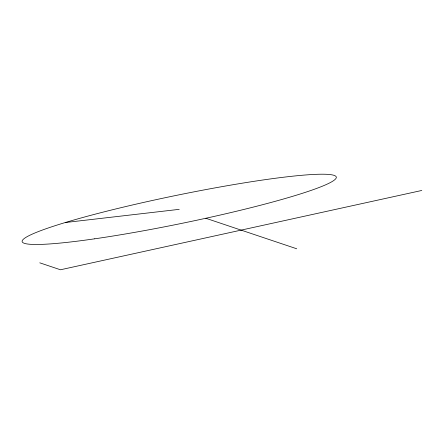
<?xml version="1.0" encoding="UTF-8"?>
<svg xmlns="http://www.w3.org/2000/svg" width="444" height="444" viewBox="0 0 444 444"><rect width="100%" height="100%" fill="white"/><g stroke="black" fill="none" stroke-linecap="round" stroke-linejoin="round"><path stroke-width="0.67" d="M421.8 190.465L60.462 269.774L39.782 262.831M65.285 222.527L179.226 209.346M205.816 218.27L296.725 248.779M94.761 238.805A160.334 14.252 -11.6 0 0 336.164 178.038A160.334 14.252 -11.6 0 0 106.76 211.189A160.334 14.252 -11.6 0 0 94.761 238.805"/></g></svg>
